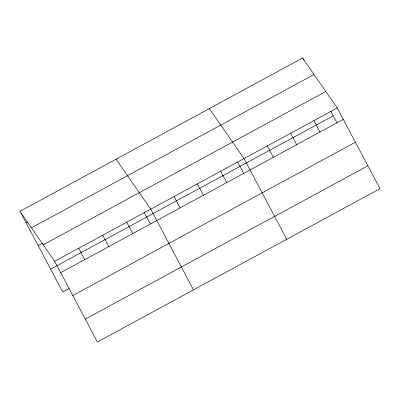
<?xml version="1.0" encoding="UTF-8"?>
<svg xmlns="http://www.w3.org/2000/svg" width="400" height="400" viewBox="0 0 400 400"><rect width="100%" height="100%" fill="white"/><g stroke="black" fill="none" stroke-linecap="round" stroke-linejoin="round"><path stroke-width="0.6" d="M20 211.325L302.6 58L337.27 107.98L380 188.675L97.4 342L54.67 261.3L20 211.325L62.73 292.02L69.28 288.47M26.025 222.705L27.665 221.815M31.44 227.815L314.04 74.495M38.14 245.58L42.505 243.21M43.23 244.81L325.83 91.485M54.67 261.3L337.27 107.98M50.615 269.145L333.22 115.825M60.695 272.68L343.3 119.36M72.81 295.555L355.41 142.235M85.285 319.125L367.89 165.8M209.345 108.595L244.015 158.575L286.74 239.275M116.085 159.195L150.755 209.17L193.485 289.87M302.6 58L304.035 60.71M330.605 110.89L336.965 122.905M313.955 120.625L319.985 132.01M290.645 133.275L296.67 144.66M267.33 145.925L273.355 157.305M237.64 162.035L243.71 173.5M220.7 171.225L226.725 182.605M197.385 183.875L203.41 195.255M174.07 196.52L180.095 207.905M144.09 212.085L150.45 224.1M126.735 222.205L132.76 233.585M102.715 235.235L108.74 246.615M78.69 248.27L84.72 259.65"/></g></svg>
